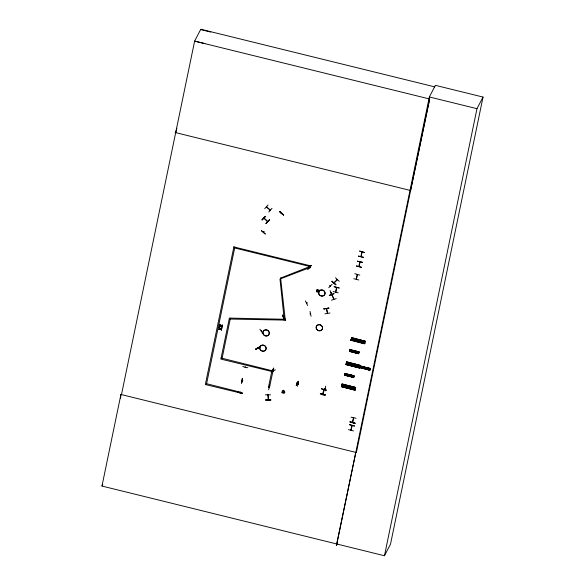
<?xml version="1.0" encoding="UTF-8"?>
<svg xmlns="http://www.w3.org/2000/svg" width="585" height="585" viewBox="0 0 585 585"><rect width="100%" height="100%" fill="white"/><g stroke="black" fill="none" stroke-linecap="round" stroke-linejoin="round"><path stroke-width="0.88" d="M336.273 298.657L331.468 300.171M265.707 399.869L270.84 399.869M263.747 218.307L264.354 218.454M264.164 218.476C263.031 217.62 268.917 221.781 267.221 221.51L267.762 221.393M309.867 267.213L309.94 267.864L309.75 267.177M330.437 285.846L329.925 285.714L330.203 285.348M307.045 303.132L306.613 302.898M330.832 293.005L331.037 292.646M341.45 386.48L355.117 389.932L355.219 389.354L341.574 385.859L341.391 386.678L355.036 390.188L355.651 387.445L342.006 383.95L341.823 384.769L355.468 388.279L355.621 387.621M341.903 384.396L355.57 387.811M353.779 377.054L344.682 374.641L344.565 375.168L353.662 377.53L354.079 375.738L344.901 373.669M344.96 373.449L353.991 376.096M346.049 364.206L359.716 367.775L346.02 364.382L346.576 361.954M346.481 362.298L346.393 362.671L360.038 366.181L360.221 365.34L359.665 367.892M360.206 365.406L346.576 361.852L360.214 365.384M358.934 352.185L349.786 350.057L349.896 349.545L359.007 351.914L358.59 353.706L349.486 351.366L349.611 350.81L358.707 353.23L358.59 353.691M349.896 349.537L349.779 350.093M351.058 339.98L364.696 343.614L365.237 341.121L365.055 341.962L351.409 338.423L365.055 341.933M351.578 337.655L365.23 341.245L351.585 337.633L351.409 338.452M353.735 377.318L344.558 375.19M355.117 389.815L341.472 386.319M341.567 385.888L355.19 389.53M349.567 351.022L358.634 353.545L358.985 351.965M346.071 364.111L359.79 367.373L346.152 363.738L345.969 364.579M370.122 368.828L360.967 366.656L370.078 368.959L370.188 368.448L370.108 368.835L360.967 366.656L361.084 366.108L370.203 368.477L369.779 370.268L360.689 367.892L360.806 367.373L369.852 369.961M361.091 366.1L360.74 367.76M364.696 343.534L351.051 340.024M365.12 341.625L351.461 338.254M360.726 367.724L369.837 370.02M370.188 368.44L361.033 366.349L370.122 368.747M335.644 292.076L335.892 292.039M356.17 279.184L357.179 274.584M356.426 279.25L357.457 274.409M360.901 256.618L361.874 251.901M240.128 392.681L240.252 391.994M323.71 389.844L323.695 389.617M323.922 389.705L322.942 394.305M351.271 429.704L351.197 430.034M351.848 425.741L351.834 425.507M352.667 422.48L353.728 417.646M268.201 395.167L267.945 395.167M120.547 398.136L120.912 394.531L121.475 394.604M261.802 330.869L261.729 330.854M283.871 318.372L284.23 318.138M324.938 313.845L329.998 312.997M297.97 381.464L297.575 386.363M297.919 384.067L298.452 384.126L297.926 383.833M324.77 388.769L325.245 388.601L324.69 388.528M325.648 386.217L324.982 391.036M334.123 286.825L339.154 288.127M357.384 261.224L362.488 262.219M364.506 252.464L359.497 251.045L364.484 252.544M359.819 275.118L354.81 273.678M362.451 262.409L357.406 261.151M247.821 367.753L242.76 366.532M341.391 386.67L355.036 390.18M341.823 384.762L355.468 388.25M341.896 384.44L355.541 387.95M346.4 362.663L360.046 366.151M346.569 361.874L346.452 362.473M350.978 340.353L364.623 343.863L364.806 343.029L351.161 339.519L350.978 340.36M351.08 339.892L364.733 343.351M351.483 338.115L365.128 341.706M351.512 337.984L365.164 341.443M351.57 337.764L351.066 340.104M355.636 387.489L342.006 383.95L341.479 386.429M359.614 368.06L345.969 364.55L359.614 368.082L359.775 367.402M360.104 365.954L346.503 362.181L360.148 365.691M270.409 210.125L266.394 206.739M336.836 544.013L429.346 96.956L435.394 85.337L483.027 97.066L390.517 544.13L384.469 555.75L101.973 486.055L120.927 394.466L356.382 452.534L429.536 98.982L194.622 41.111L121.468 394.663L120.912 394.531M240.062 392.915L205.342 384.528L233.89 246.79M220.282 329.055C222.907 331.856 220.157 327.512 218.783 329.523L220.106 328.704L219.243 327.446L220.428 328.565L221.905 328.105L220.611 328.916L221.532 329.772L220.611 328.916M220.106 328.704L219.112 327.922L219.243 327.446M220.969 325.867L222.095 327.066L220.969 325.867L219.419 326.43L220.742 325.611L219.88 324.353L221.071 325.472L219.88 324.353M220.742 325.611L219.828 324.448M218.783 329.523L218.907 329.062M219.543 325.977L219.419 326.43M221.452 330.159L221.583 329.677M222.095 327.066L221.298 325.728L222.22 326.584M221.247 325.823L222.549 325.011L221.02 325.574M272.756 371.702L220.867 359.088L229.269 318.679M230.249 318.92L222.11 358.254M239.989 393.061L240.179 392.14L206.593 383.702M269.466 387.584L268.413 387.489L271.776 371.46M269.392 387.731L273.151 370.276M281.926 392.645C282.826 385.851 287.842 395.723 281.999 392.747M285.305 319.476L284.237 319.659L279.981 279.03L310.123 267.484L309.955 265.524M317.026 289.677L316.675 291.813L318.927 292.281L319.359 290.233L317.033 289.663L316.675 291.813M336.499 287.506L336.602 288.054L336.806 287.359M335.549 292.178L336.529 287.535M335.775 292.2L336.836 287.469M353.771 278.709L358.81 279.996M361.406 267.469L356.44 265.934M358.451 256.091L363.453 257.539M359.819 261.824L358.832 266.489M361.223 256.457L362.049 251.945M384.469 555.75L476.98 108.686L483.027 97.066M355.826 452.395L336.36 545.483L337.157 543.948M429.726 99.026L410.597 190.505L175.134 132.502M237.473 392.096L242.57 393.222L237.517 391.987M241.663 383.065L242.395 378.334M242.621 378.378L241.561 383.131L242.365 378.334M245.459 367.022L245.078 367.68L245.364 367.197M239.908 392.593L240.018 392.184M242.212 380.923L242.709 380.842M268.69 387.438L269.18 387.365M268.654 389.822L269.751 385.076M325.384 394.912C325.348 396.286 319.936 393.807 320.339 393.639M326.35 390.253L321.362 388.857M323.732 389.647L322.781 394.071M348.426 429.631L353.479 430.911M354.488 426.143L349.501 424.754M355.007 423.416L350.005 421.917L354.993 423.452M351.029 417.156L356.126 418.312M350.934 429.734L350.963 430.026M351.775 425.968L352.053 425.529M349.596 351.037L349.888 349.698M344.967 373.435L344.616 375.022L353.698 377.398M344.945 373.969L344.762 374.429M352.448 340.463L352.974 338.086M347.439 364.682L347.958 362.305M350.473 351.439L350.817 349.852M342.868 386.787L343.388 384.411M345.545 375.263L345.889 373.676M354.452 352.419L354.781 350.876M350.452 376.477L350.773 374.934M358.422 341.933L358.941 339.556M353.413 366.151L353.932 363.775M351.271 376.689L351.614 375.102M348.835 388.257L349.355 385.881M357.121 353.099L357.472 351.519M352.192 376.923L352.521 375.38M359.804 342.291L360.323 339.914M355.314 364.133L354.795 366.51M352.835 389.281L353.355 386.904M363.343 343.198L363.863 340.821M358.334 367.417L358.854 365.04M361.069 366.707L360.879 367.175M361.662 368.002L362.013 366.415M365.647 368.981L365.969 367.438M366.919 367.636L366.568 369.215M367.387 369.427L367.716 367.885M368.66 368.082L368.316 369.661M368.93 369.822L369.274 368.236M333.165 291.564L338.21 292.807M363.548 257.224L358.444 256.12M361.493 267.148L356.404 265.999M320.339 393.647L325.37 394.955L320.331 393.683M350.013 421.924L355.088 423.13L350.057 421.829M351.132 339.702L364.777 343.205M349.494 351.351L349.611 350.817M358.876 352.419L358.993 351.885L349.888 349.625L349.545 351.197L358.663 353.501M353.662 377.508L353.779 376.981M344.858 373.881L353.947 376.257L354.079 375.738L344.923 373.574M360.682 367.914L360.799 367.38M369.786 370.254L369.903 369.72L360.755 367.585M175.683 132.634L176.875 128.232M263.674 231.996L263.93 231.704M281.677 213.291L281.268 213.81L281.195 213.445M337.011 280.032L336.997 279.63M358.993 351.958L349.852 349.75M353.947 376.257L344.887 373.756M258.014 347.987L258.058 348.667L258.117 348.046M258.219 348.565L257.978 348.199M309.918 313.867L310.481 313.801M237.481 392.074L242.526 393.325M353.384 417.858L352.528 422.253M351.08 430.194L352.141 425.361M101.973 486.055L102.792 484.49M234.877 247.031L206.403 384.63M234.68 247.952L309.765 266.453M264.734 208.655L268.04 204.94M266.65 207.229L266.899 206.878M265.305 216.311L262.131 219.88M263.952 218.022L267.535 221.759M264.171 218.695L264.332 218.3M262.102 219.989L265.553 216.413L261.912 219.799M270.094 209.62L269.904 209.986L270.168 209.62M270.453 209.92L270.175 210.22L270.445 209.847M272.025 208.282L268.786 212.033M261.553 230.322L261.312 230.614L265.349 233.898M269.414 219.894L265.963 223.47L269.422 220.026M263.484 231.821L263.937 231.711M263.798 231.58L263.557 232.186M279.593 211.66L283.637 214.944L279.659 211.543M219.192 327.541L220.428 328.565M222.424 325.472L221.298 325.728M281.539 213.167L281.209 213.466M221.905 328.105L220.377 328.66M221.781 328.565L220.662 328.821M285.275 320.097L229.942 319.052L229.978 317.955M221.13 358.013L272.873 370.919M285.231 319.622L280.617 277.963M259.894 329.223L262.753 333.494M255.703 349.428L260.04 346.868L255.747 349.318M258.095 348.47L258.314 348.346M242.117 380.872L242.607 381.01M242.614 381.04L242.702 380.601M282.833 315.798L285.604 320.163M307.885 269.1L311.257 265.605M307.9 269.151L311.11 265.48L307.951 269.056M310.196 267.338L309.97 267.857L309.721 267.382M285.202 320.244L285.239 319.139M305.407 300.865L307.63 305.509M306.935 302.767L306.481 303.096L307.008 302.796M271.155 372.104L275.411 369.735M273.67 368.162L271.477 372.374M272.712 370.1L272.946 370.663M273.195 370.422L272.559 370.466L272.829 370.108M273.378 370.619L273.166 370.744M269.151 387.526L269.18 387.116M267.945 394.721L268.23 399.54M268.12 394.721L268.493 399.54M267.857 394.89L268.179 394.824M265.378 394.809L270.519 394.831M332.039 281.231L331.797 281.517L335.892 284.719M330.064 285.363L330.247 285.955M330.474 285.59L330.196 285.955L330.481 285.663M335.461 277.729L339.249 281.327M333.969 282.73L337.252 279.52M334.167 282.906L337.355 279.703M329.406 295.454L334.042 293.765M331.161 292.654L330.562 293.005M323.849 308.88L328.931 308.127M323.849 308.946L328.924 308.098L323.9 308.843M331.717 294.555L333.757 299.074M326.364 308.427L327.424 313.246M326.54 308.397L327.637 313.165M333.991 298.986L331.856 294.752M297.063 382.868L296.851 383.277L296.99 382.89M360.119 261.817L359.168 266.38M296.185 385.515L298.533 381.157L296.266 385.442M297.458 383.138L297.165 383.446L297.385 383.043M298.109 383.658L298.021 383.855M298.343 384.162L298.511 383.782M324.668 388.696L324.894 388.33M325.245 388.389L325.238 388.798M325.348 388.462L324.719 388.703M322.913 393.705L322.803 394.078M355.702 351.11L355.38 352.653M361.559 340.229L361.04 342.605M356.521 351.322L356.199 352.865M362.941 340.58L362.422 342.956M358.064 351.717L357.735 353.26M349.852 374.692L349.523 376.243M356.543 364.448L356.024 366.824M357.932 364.799L357.413 367.175M353.135 375.541L352.806 377.084M350.744 386.232L350.225 388.608M351.973 386.546L351.453 388.923M354.283 387.138L353.764 389.515M369.83 370.1L360.748 367.621M351.965 425.317L350.941 429.968M271.44 372.477L273.78 368.119M284.01 317.487L283.528 317.355L283.981 317.297M335.827 284.822L332.031 281.239L335.87 284.741M261.32 230.6L265.195 234.066M242.153 380.703L242.658 380.835M265.963 223.47L269.436 219.923M279.63 211.609L283.484 215.09M261.334 331.242L261.714 331.037M283.703 318.181L284.083 317.984M268.734 387.226L269.122 387.328M283.798 318.357L284.186 318.13M261.451 331.417L261.817 331.19M259.857 346.737L255.55 349.194L259.989 346.964M280.544 278.102L309.692 266.592M329.26 295.308L333.955 293.575M297.217 383.438L296.822 383.204M218.834 329.428L220.333 328.953M219.492 326.072L220.691 325.713M218.856 329.165L220.055 328.799M330.042 290.591L332.317 295.132M270.226 210.22L266.351 206.973M310.006 311.447L311.066 316.302M229.898 318.094L285.158 319.286M297.962 383.87L298.423 383.95M297.94 384.038L298.401 384.118M200.618 29.586L210.849 32.043M204.852 43.568L194.622 41.111L200.794 29.25L434.823 86.894M429.346 96.956L476.98 108.686M233.817 246.928L309.882 265.67M334.159 286.621L339.205 287.871M229.196 318.818L230.176 319.059M321.362 388.718L326.408 389.998M268.639 387.402L269.093 387.511M349.501 424.608L354.547 425.895M349.83 349.852L358.927 352.265L349.815 349.962M349.596 350.898L358.693 353.267M349.494 351.329L358.59 353.706M296.902 383.058L297.282 383.233M273.085 370.495L273.283 370.832M279.769 211.47L283.63 214.951M273.078 370.912L272.881 370.612M332.134 284.23L328.733 287.71M265.722 400.052L270.855 400.052L265.714 400.089M360.111 365.866L346.474 362.312L360.119 365.925M349.786 375.468L350.532 375.665L349.786 375.468M354.715 351.651L355.461 351.841L354.715 351.651M365.91 368.214L366.656 368.404L365.91 368.214M341.501 386.188L355.139 389.727L341.508 386.166M282.526 391.402L282.84 392.615L284.091 392.396L283.783 391.175L282.526 391.402M317.202 290.467L317.509 291.681L318.767 291.462L318.452 290.24L317.202 290.467M282.752 315.03L283.981 319.893L282.752 315.03M316.675 329.318A3.247 3.005 27.5 0 0 322.203 329.282A3.247 3.005 27.5 0 0 319.147 324.638A3.247 3.005 27.5 0 0 316.719 329.245A3.247 3.005 27.5 0 0 322.24 329.209A3.247 3.005 27.5 0 0 319.11 324.712A3.247 3.005 27.5 0 0 316.675 329.318M319.183 294.606A3.247 3.005 27.5 0 0 324.704 294.569A3.247 3.005 27.5 0 0 321.611 289.999A3.247 3.005 27.5 0 0 319.183 294.606M319.22 294.526A3.247 3.005 27.5 0 0 324.741 294.496A3.247 3.005 27.5 0 0 321.648 289.926A3.247 3.005 27.5 0 0 319.22 294.526M263.411 334.518A3.247 3.005 27.5 0 0 268.932 334.481A3.247 3.005 27.5 0 0 265.846 329.911A3.247 3.005 27.5 0 0 263.411 334.518M263.447 334.445A3.247 3.005 27.5 0 0 268.968 334.415A3.247 3.005 27.5 0 0 265.882 329.838A3.247 3.005 27.5 0 0 263.447 334.445M260.259 349.735A3.254 3.013 27.5 0 0 265.795 349.706A3.254 3.013 27.5 0 0 262.694 345.121A3.254 3.013 27.5 0 0 260.259 349.735M260.296 349.669A3.254 3.013 27.5 0 0 265.831 349.633A3.254 3.013 27.5 0 0 262.731 345.055A3.254 3.013 27.5 0 0 260.296 349.669"/></g></svg>
